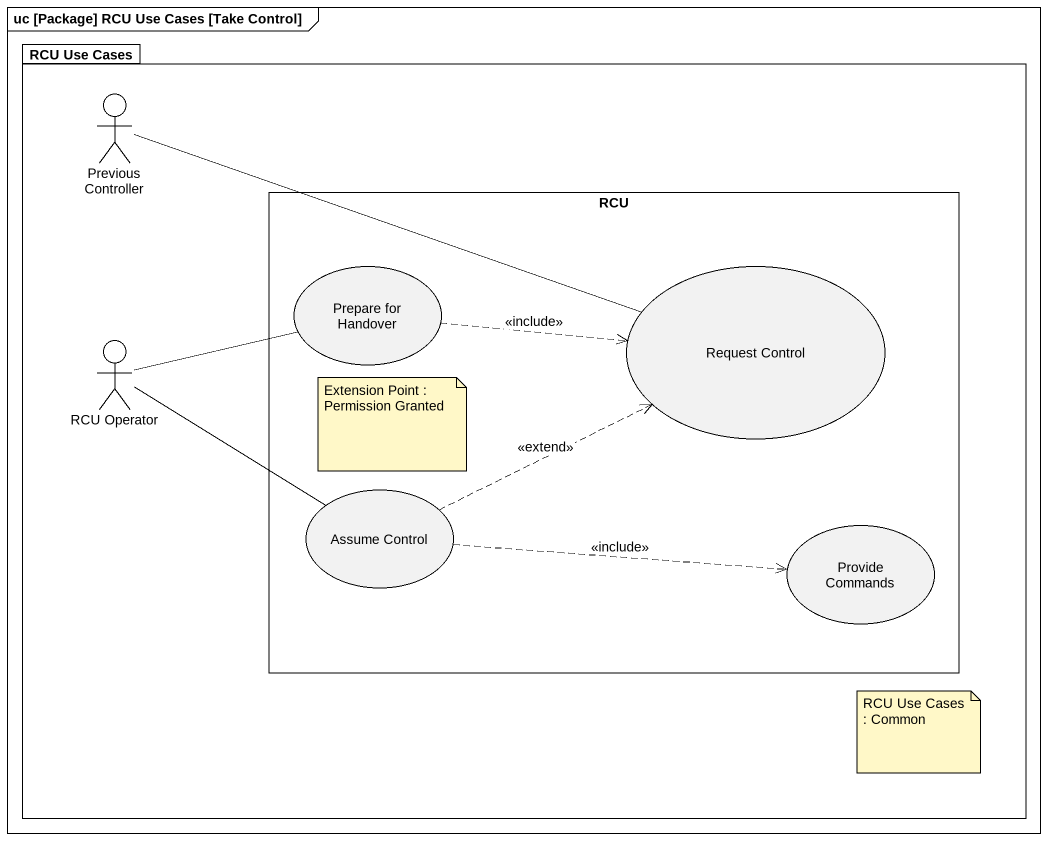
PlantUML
@startuml
mainframe uc [Package] RCU Use Cases [Take Control]
package "RCU Use Cases" as RCU_Use_Cases {
  actor "Previous Controller" as Previous_Controller
  rectangle RCU {
    usecase "Prepare for Handover" as Prepare_for_Handover
    usecase "Request Control" as Request_Control
    usecase "Assume Control" as Assume_Control
    usecase "Provide Commands" as Provide_Commands
  }
  actor "RCU Operator" as RCU_Operator
}
Prepare_for_Handover .right.> Request_Control : <<include>>
Request_Control -left- Previous_Controller
RCU_Operator -right- Prepare_for_Handover
RCU_Operator -right- Assume_Control
Assume_Control .right.> Request_Control : <<extend>>
Assume_Control .right.> Provide_Commands : <<include>>
note as N1
  Extension Point : Permission Granted
end note
note as N2
  RCU Use Cases : Common
end note
@enduml
